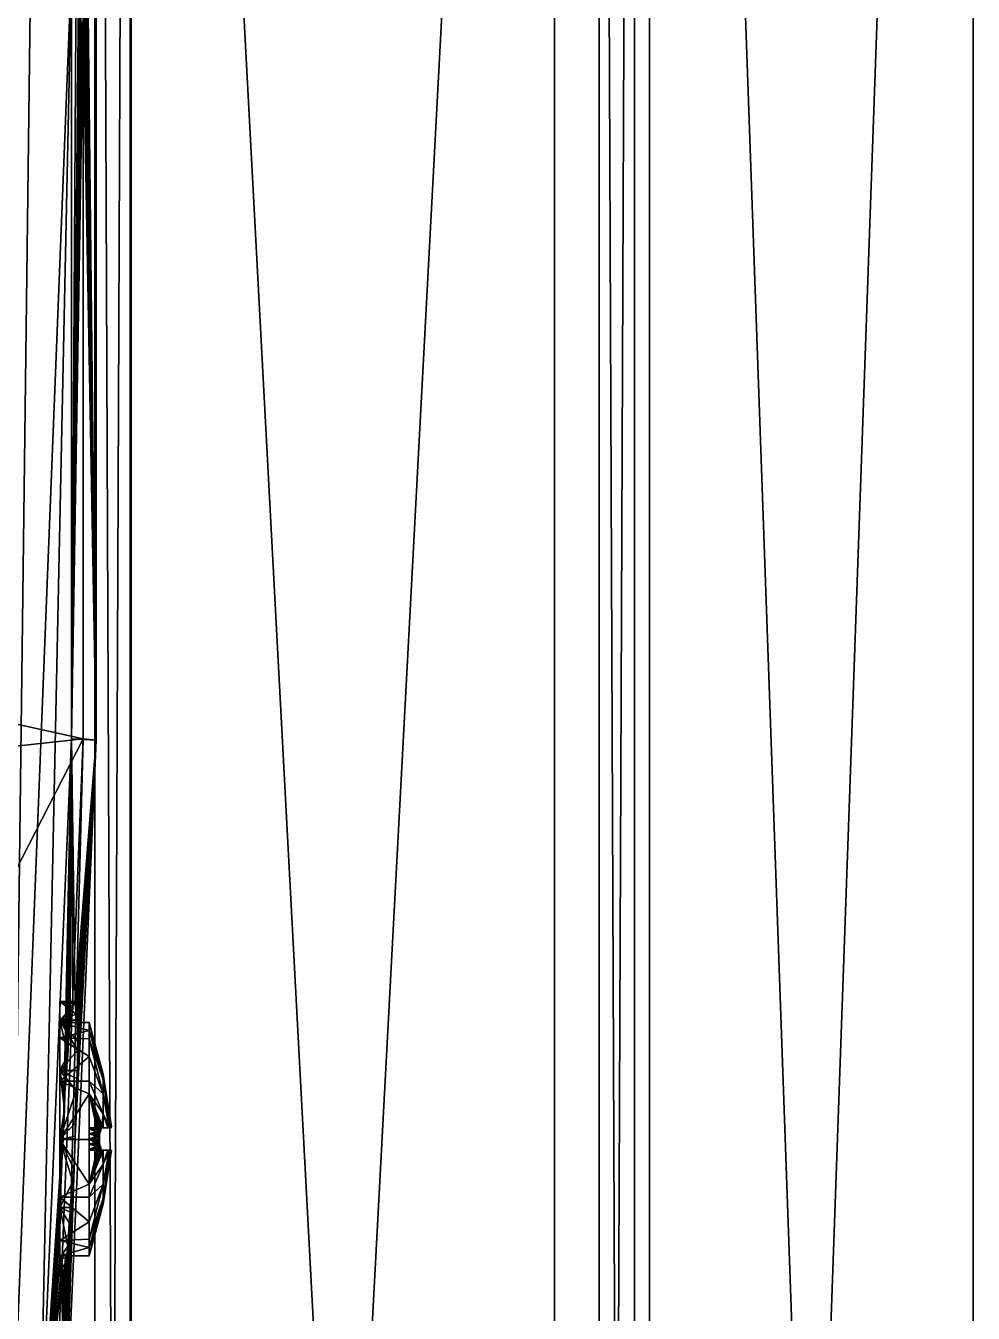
# Model space of a CAD drawing. Header units: metres. Extents: x -0.073 to 0.073, y -0.252 to 0.252.
# Drawn here: x 0.0222 to 0.0727, y 0.0239 to 0.0925 of the extents above; entities that cross this region are included whole.
import ezdxf

# ---------------------------------------------------------------- set-up
doc = ezdxf.new("R2010")
doc.units = ezdxf.units.M
for name, color, linetype in [('Object_0013', 9, 'CONTINUOUS'), ('Object_0014', 9, 'CONTINUOUS'), ('Object_0015', 9, 'CONTINUOUS'), ('Object_0017', 9, 'CONTINUOUS'), ('Object_0019', 9, 'CONTINUOUS'), ('Object_0020', 9, 'CONTINUOUS'), ('Object_0021', 9, 'CONTINUOUS'), ('Object_0023', 9, 'CONTINUOUS'), ('Object_0025', 9, 'CONTINUOUS'), ('Object_0026', 9, 'CONTINUOUS'), ('Object_0028', 9, 'CONTINUOUS'), ('Object_0030', 9, 'CONTINUOUS'), ('Object_0031', 27, 'CONTINUOUS'), ('Object_0032', 27, 'CONTINUOUS'), ('Object_0033', 27, 'CONTINUOUS'), ('Object_0034', 27, 'CONTINUOUS'), ('Object_0035', 133, 'CONTINUOUS'), ('Object_0037', 133, 'CONTINUOUS'), ('Object_0177', 9, 'CONTINUOUS'), ('Object_0187', 9, 'CONTINUOUS'), ('Object_0202', 9, 'CONTINUOUS'), ('Object_0522', 9, 'CONTINUOUS'), ('Object_0531', 9, 'CONTINUOUS'), ('Object_0685', 9, 'CONTINUOUS'), ('Object_0761', 9, 'CONTINUOUS'), ('Object_0850', 9, 'CONTINUOUS'), ('Object_0919', 9, 'CONTINUOUS'), ('Object_0920', 9, 'CONTINUOUS'), ('Object_0921', 9, 'CONTINUOUS'), ('Object_0999', 9, 'CONTINUOUS'), ('Object_1032', 9, 'CONTINUOUS')]:
    doc.layers.add(name, color=color, linetype=linetype)

msp = doc.modelspace()

# ---------------------------------------------------------------- linework, layer by layer
at = {"layer": 'Object_0013'}
for points in [[(0.07275, -0.25025, 0.08125), (0.0555, -0.25025, 0.08125), (0.07275, 0.237813, 0.08125)], [(0.0555, 0.237813, 0.08125), (0.07275, 0.237813, 0.08125), (0.0555, -0.25025, 0.08125)]]:
    msp.add_3dface(points, dxfattribs=at)
at = {"layer": 'Object_0014'}
for points in [[(0.0555, -0.25025, 0.0875), (0.07275, -0.25025, 0.0875), (0.0555, 0.237813, 0.0875)], [(0.07275, 0.237813, 0.0875), (0.0555, 0.237813, 0.0875), (0.07275, -0.25025, 0.0875)]]:
    msp.add_3dface(points, dxfattribs=at)
at = {"layer": 'Object_0015'}
for points in [[(0.0555, 0.237813, 0.08125), (0.0555, -0.25025, 0.08125), (0.0555, 0.237813, 0.0875)], [(0.0555, -0.25025, 0.0875), (0.0555, 0.237813, 0.0875), (0.0555, -0.25025, 0.08125)]]:
    msp.add_3dface(points, dxfattribs=at)
at = {"layer": 'Object_0017'}
for points in [[(0.07275, -0.25025, 0.08125), (0.07275, 0.237813, 0.08125), (0.07275, -0.25025, 0.0875)], [(0.07275, 0.237813, 0.0875), (0.07275, -0.25025, 0.0875), (0.07275, 0.237813, 0.08125)]]:
    msp.add_3dface(points, dxfattribs=at)
at = {"layer": 'Object_0019'}
for points in [[(0.07275, -0.25025, -0.0875), (0.0555, -0.25025, -0.0875), (0.07275, 0.237813, -0.0875)], [(0.0555, 0.237813, -0.0875), (0.07275, 0.237813, -0.0875), (0.0555, -0.25025, -0.0875)]]:
    msp.add_3dface(points, dxfattribs=at)
at = {"layer": 'Object_0020'}
for points in [[(0.0555, -0.25025, -0.08125), (0.07275, -0.25025, -0.08125), (0.0555, 0.237813, -0.08125)], [(0.07275, 0.237813, -0.08125), (0.0555, 0.237813, -0.08125), (0.07275, -0.25025, -0.08125)]]:
    msp.add_3dface(points, dxfattribs=at)
at = {"layer": 'Object_0021'}
for points in [[(0.0555, -0.25025, -0.08125), (0.0555, 0.237813, -0.08125), (0.0555, -0.25025, -0.0875)], [(0.0555, 0.237813, -0.0875), (0.0555, -0.25025, -0.0875), (0.0555, 0.237813, -0.08125)]]:
    msp.add_3dface(points, dxfattribs=at)
at = {"layer": 'Object_0023'}
for points in [[(0.07275, 0.237813, -0.08125), (0.07275, -0.25025, -0.08125), (0.07275, 0.237813, -0.0875)], [(0.07275, -0.25025, -0.0875), (0.07275, 0.237813, -0.0875), (0.07275, -0.25025, -0.08125)]]:
    msp.add_3dface(points, dxfattribs=at)
at = {"layer": 'Object_0025'}
for points in [[(0.050437, 0.20625, -0.087687), (0.050437, -0.218688, -0.087687), (0.027875, 0.20625, -0.087687)], [(0.027875, -0.218688, -0.087687), (0.027875, 0.20625, -0.087687), (0.050437, -0.218688, -0.087687)]]:
    msp.add_3dface(points, dxfattribs=at)
at = {"layer": 'Object_0026'}
for points in [[(0.050437, -0.218688, 0.0875), (0.050437, 0.20625, 0.0875), (0.027875, -0.218688, 0.0875)], [(0.027875, 0.20625, 0.0875), (0.027875, -0.218688, 0.0875), (0.050437, 0.20625, 0.0875)]]:
    msp.add_3dface(points, dxfattribs=at)
at = {"layer": 'Object_0028'}
for points in [[(0.050437, -0.218688, -0.087687), (0.050437, 0.20625, -0.087687), (0.050437, -0.218688, 0.0875)], [(0.050437, 0.20625, 0.0875), (0.050437, -0.218688, 0.0875), (0.050437, 0.20625, -0.087687)]]:
    msp.add_3dface(points, dxfattribs=at)
at = {"layer": 'Object_0030'}
for points in [[(0.027875, 0.20625, -0.087687), (0.027875, -0.218688, -0.087687), (0.027875, 0.20625, 0.0875)], [(0.027875, -0.218688, 0.0875), (0.027875, 0.20625, 0.0875), (0.027875, -0.218688, -0.087687)]]:
    msp.add_3dface(points, dxfattribs=at)
at = {"layer": 'Object_0031'}
for points in [[(0.027812, -0.230875, -0.078188), (0.025937, 0.231375, -0.078188), (0.027812, 0.224938, -0.078188)], [(0.025937, 0.231375, -0.078188), (0.027812, -0.230875, -0.078188), (0.025937, -0.237313, -0.078188)], [(0.054687, -0.237313, -0.078188), (0.052812, 0.224938, -0.078188), (0.054687, 0.231375, -0.078188)], [(0.052812, 0.224938, -0.078188), (0.054687, -0.237313, -0.078188), (0.052812, -0.230875, -0.078188)]]:
    msp.add_3dface(points, dxfattribs=at)
at = {"layer": 'Object_0032'}
for points in [[(0.025937, -0.237313, 0.07825), (0.027812, 0.224938, 0.07825), (0.025937, 0.231375, 0.07825)], [(0.052812, -0.230875, 0.07825), (0.054687, 0.231375, 0.07825), (0.052812, 0.224938, 0.07825)], [(0.054687, 0.231375, 0.07825), (0.052812, -0.230875, 0.07825), (0.054687, -0.237313, 0.07825)], [(0.027812, 0.224938, 0.07825), (0.025937, -0.237313, 0.07825), (0.027812, -0.230875, 0.07825)]]:
    msp.add_3dface(points, dxfattribs=at)
at = {"layer": 'Object_0033'}
for points in [[(0.052812, 0.224938, -0.078188), (0.052812, -0.230875, -0.078188), (0.052812, 0.224938, 0.07825)], [(0.052812, -0.230875, 0.07825), (0.052812, 0.224938, 0.07825), (0.052812, -0.230875, -0.078188)]]:
    msp.add_3dface(points, dxfattribs=at)
at = {"layer": 'Object_0034'}
for points in [[(0.027812, 0.224938, 0.07825), (0.027812, -0.230875, 0.07825), (0.027812, 0.224938, -0.078188)], [(0.027812, -0.230875, -0.078188), (0.027812, 0.224938, -0.078188), (0.027812, -0.230875, 0.07825)]]:
    msp.add_3dface(points, dxfattribs=at)
at = {"layer": 'Object_0035'}
for points in [[(0.025937, 0.231375, -0.078188), (0.025937, -0.237313, -0.078188), (0.025937, 0.231375, 0.07825)], [(0.025937, -0.237313, 0.07825), (0.025937, 0.231375, 0.07825), (0.025937, -0.237313, -0.078188)]]:
    msp.add_3dface(points, dxfattribs=at)
at = {"layer": 'Object_0037'}
for points in [[(0.054687, -0.237313, -0.078188), (0.054687, 0.231375, -0.078188), (0.054687, -0.237313, 0.07825)], [(0.054687, 0.231375, 0.07825), (0.054687, -0.237313, 0.07825), (0.054687, 0.231375, -0.078188)]]:
    msp.add_3dface(points, dxfattribs=at)
at = {"layer": 'Object_0177'}
for points in [[(-0.067563, 0.075063, 0.181312), (0.025312, 0.095563, 0.181312), (-0.067063, 0.105625, 0.181312)], [(0.025312, 0.095563, 0.181312), (-0.067563, 0.075063, 0.181312), (0.025312, 0.0545, 0.181312)], [(-0.067063, 0.044437, 0.181312), (0.025312, 0.0545, 0.181312), (-0.067563, 0.075063, 0.181312)], [(0.025312, 0.0545, 0.181312), (-0.067063, 0.044437, 0.181312), (0.005687, 0.01625, 0.181312)], [(0.005687, 0.01625, 0.181312), (0.023812, 0.017563, 0.181312), (0.025312, 0.0545, 0.181312)]]:
    msp.add_3dface(points, dxfattribs=at)
at = {"layer": 'Object_0187'}
for points in [[(0.026, 0.095625, 0.168125), (0.025312, 0.095563, 0.181312), (0.026, 0.054437, 0.168125)], [(0.025312, 0.0545, 0.181312), (0.026, 0.054437, 0.168125), (0.025312, 0.095563, 0.181312)], [(0.023812, 0.017563, 0.181312), (0.02425, 0.014125, 0.168125), (0.025312, 0.0545, 0.181312)], [(0.026, 0.054437, 0.168125), (0.025312, 0.0545, 0.181312), (0.02425, 0.014125, 0.168125)]]:
    msp.add_3dface(points, dxfattribs=at)
at = {"layer": 'Object_0202'}
for points in [[(0.024687, 0.095563, 0.138125), (0.024937, 0.095563, 0.143812), (0.024687, 0.0545, 0.138125)], [(0.025062, 0.09425, 0.145437), (0.024687, 0.0545, 0.138125), (0.024937, 0.095563, 0.143812)], [(0.026, 0.054437, 0.168125), (0.025562, 0.094875, 0.157875), (0.026, 0.095625, 0.168125)], [(0.025562, 0.094875, 0.157875), (0.026, 0.054437, 0.168125), (0.0255, 0.094062, 0.15675)], [(0.024687, 0.0545, 0.138125), (0.025062, 0.09425, 0.145437), (0.025125, 0.093563, 0.146625)], [(0.025125, 0.093563, 0.146625), (0.025125, 0.093563, 0.146688), (0.024687, 0.0545, 0.138125)], [(0.025187, 0.092813, 0.14875), (0.024687, 0.0545, 0.138125), (0.025125, 0.093563, 0.146688)], [(0.026, 0.054437, 0.168125), (0.025437, 0.093125, 0.15475), (0.0255, 0.093625, 0.155813)], [(0.0255, 0.093625, 0.155813), (0.0255, 0.094062, 0.15675), (0.026, 0.054437, 0.168125)], [(0.024687, 0.0545, 0.138125), (0.025187, 0.092813, 0.14875), (0.02525, 0.092563, 0.150125)], [(0.025312, 0.0925, 0.15125), (0.025437, 0.09275, 0.153375), (0.026, 0.054437, 0.168125)], [(0.025437, 0.093125, 0.15475), (0.026, 0.054437, 0.168125), (0.025437, 0.09275, 0.153375)], [(0.02525, 0.092563, 0.150125), (0.025312, 0.0925, 0.15125), (0.024687, 0.0545, 0.138125)], [(0.026, 0.054437, 0.168125), (0.024687, 0.0545, 0.138125), (0.025312, 0.0925, 0.15125)], [(0.024687, 0.0545, 0.138125), (0.02425, 0.033125, 0.143938), (0.023, 0.015313, 0.138125)], [(0.02425, 0.033125, 0.143938), (0.024687, 0.0545, 0.138125), (0.024312, 0.03475, 0.144062)], [(0.02425, 0.014125, 0.168125), (0.024875, 0.033312, 0.158563), (0.026, 0.054437, 0.168125)], [(0.024687, 0.0545, 0.138125), (0.024437, 0.036812, 0.144937), (0.024312, 0.035437, 0.14425)], [(0.024312, 0.035437, 0.14425), (0.024312, 0.03475, 0.144062), (0.024687, 0.0545, 0.138125)], [(0.0245, 0.037625, 0.145375), (0.024437, 0.037063, 0.145), (0.024687, 0.0545, 0.138125)], [(0.024437, 0.036812, 0.144937), (0.024687, 0.0545, 0.138125), (0.024437, 0.037063, 0.145)], [(0.024687, 0.0545, 0.138125), (0.024562, 0.038875, 0.146688), (0.0245, 0.037625, 0.145375)], [(0.024562, 0.038875, 0.146688), (0.024687, 0.0545, 0.138125), (0.024625, 0.039313, 0.147187)], [(0.024687, 0.0545, 0.138125), (0.02475, 0.040062, 0.148812), (0.024625, 0.0395, 0.147625)], [(0.024625, 0.0395, 0.147625), (0.024625, 0.039313, 0.147187), (0.024687, 0.0545, 0.138125)], [(0.024875, 0.040438, 0.152), (0.024875, 0.0405, 0.15125), (0.024687, 0.0545, 0.138125)], [(0.024875, 0.0405, 0.15125), (0.02475, 0.04025, 0.1495), (0.024687, 0.0545, 0.138125)], [(0.02475, 0.040062, 0.148812), (0.024687, 0.0545, 0.138125), (0.02475, 0.04025, 0.1495)], [(0.024687, 0.0545, 0.138125), (0.026, 0.054437, 0.168125), (0.024875, 0.040438, 0.152)], [(0.024875, 0.034, 0.158563), (0.026, 0.054437, 0.168125), (0.024875, 0.033312, 0.158563)], [(0.024875, 0.034, 0.158563), (0.024937, 0.03575, 0.158125), (0.026, 0.054437, 0.168125)], [(0.026, 0.054437, 0.168125), (0.024937, 0.039812, 0.154375), (0.024875, 0.040375, 0.152687)], [(0.024875, 0.040375, 0.152687), (0.024875, 0.040438, 0.152), (0.026, 0.054437, 0.168125)], [(0.025, 0.036375, 0.157812), (0.026, 0.054437, 0.168125), (0.024937, 0.03575, 0.158125)], [(0.025, 0.0395, 0.155), (0.024937, 0.0395, 0.154938), (0.026, 0.054437, 0.168125)], [(0.024937, 0.039812, 0.154375), (0.026, 0.054437, 0.168125), (0.024937, 0.0395, 0.154938)], [(0.026, 0.054437, 0.168125), (0.025, 0.036375, 0.157812), (0.025, 0.036812, 0.157562)], [(0.025, 0.036812, 0.157562), (0.025, 0.037875, 0.156875), (0.026, 0.054437, 0.168125)], [(0.025, 0.038375, 0.156375), (0.026, 0.054437, 0.168125), (0.025, 0.037875, 0.156875)], [(0.026, 0.054437, 0.168125), (0.025, 0.038375, 0.156375), (0.025, 0.0395, 0.155)], [(0.024187, 0.033, 0.143938), (0.023, 0.015313, 0.138125), (0.02425, 0.033125, 0.143938)], [(0.023, 0.015313, 0.138125), (0.024187, 0.033, 0.143938), (0.024187, 0.032312, 0.143938)], [(0.024875, 0.033312, 0.158563), (0.02425, 0.014125, 0.168125), (0.024875, 0.033187, 0.158563)], [(0.024812, 0.031563, 0.158437), (0.024875, 0.033187, 0.158563), (0.02425, 0.014125, 0.168125)], [(0.024125, 0.030563, 0.144375), (0.023, 0.015313, 0.138125), (0.024187, 0.032312, 0.143938)], [(0.02425, 0.014125, 0.168125), (0.02475, 0.030875, 0.15825), (0.024812, 0.031563, 0.158437)], [(0.024125, 0.030563, 0.144375), (0.024125, 0.029937, 0.144687), (0.023, 0.015313, 0.138125)], [(0.02475, 0.030875, 0.15825), (0.02425, 0.014125, 0.168125), (0.024625, 0.0295, 0.157562)], [(0.024125, 0.029937, 0.144687), (0.024125, 0.0295, 0.144937), (0.023, 0.015313, 0.138125)], [(0.024062, 0.028438, 0.145625), (0.023, 0.015313, 0.138125), (0.024125, 0.0295, 0.144937)], [(0.024625, 0.02925, 0.1575), (0.024625, 0.0295, 0.157562), (0.02425, 0.014125, 0.168125)], [(0.02425, 0.014125, 0.168125), (0.024562, 0.028688, 0.157062), (0.024625, 0.02925, 0.1575)], [(0.023, 0.015313, 0.138125), (0.024062, 0.028438, 0.145625), (0.024062, 0.027937, 0.146125)], [(0.024562, 0.028688, 0.157062), (0.02425, 0.014125, 0.168125), (0.0245, 0.027438, 0.155813)], [(0.024062, 0.027937, 0.146125), (0.024062, 0.026812, 0.1475), (0.023, 0.015313, 0.138125)], [(0.024062, 0.026812, 0.147563), (0.023, 0.015313, 0.138125), (0.024062, 0.026812, 0.1475)], [(0.023, 0.015313, 0.138125), (0.024062, 0.026812, 0.147563), (0.024062, 0.0265, 0.148125)], [(0.024437, 0.027, 0.155312), (0.0245, 0.027438, 0.155813), (0.02425, 0.014125, 0.168125)], [(0.02425, 0.014125, 0.168125), (0.024375, 0.026812, 0.154875), (0.024437, 0.027, 0.155312)], [(0.024375, 0.026812, 0.154875), (0.02425, 0.014125, 0.168125), (0.024312, 0.02625, 0.153687)], [(0.024062, 0.0265, 0.148125), (0.024125, 0.025938, 0.149812), (0.023, 0.015313, 0.138125)], [(0.02425, 0.026063, 0.153), (0.024312, 0.02625, 0.153687), (0.02425, 0.014125, 0.168125)], [(0.024187, 0.025875, 0.1505), (0.023, 0.015313, 0.138125), (0.024125, 0.025938, 0.149812)], [(0.023, 0.015313, 0.138125), (0.024187, 0.025875, 0.1505), (0.02425, 0.014125, 0.168125)], [(0.02425, 0.014125, 0.168125), (0.024187, 0.025812, 0.15125), (0.02425, 0.026063, 0.153)], [(0.024187, 0.025812, 0.15125), (0.02425, 0.014125, 0.168125), (0.024187, 0.025875, 0.1505)]]:
    msp.add_3dface(points, dxfattribs=at)
at = {"layer": 'Object_0522'}
for points in [[(0.024062, 0.039375, 0.15125), (0.024062, 0.0405, 0.15125), (0.024062, 0.0395, 0.154938)], [(0.024062, 0.0405, 0.15125), (0.024062, 0.039375, 0.15125), (0.024062, 0.0395, 0.147563)], [(0.024062, 0.038563, 0.148125), (0.024062, 0.0395, 0.147563), (0.024062, 0.039375, 0.15125)], [(0.024062, 0.0395, 0.147563), (0.024062, 0.038563, 0.148125), (0.024062, 0.036812, 0.144875)], [(0.024062, 0.036812, 0.157625), (0.024062, 0.03625, 0.156687), (0.024062, 0.0395, 0.154938)], [(0.024062, 0.038563, 0.154375), (0.024062, 0.0395, 0.154938), (0.024062, 0.03625, 0.156687)], [(0.024062, 0.0395, 0.154938), (0.024062, 0.038563, 0.154375), (0.024062, 0.039375, 0.15125)], [(0.024062, 0.03625, 0.145812), (0.024062, 0.036812, 0.144875), (0.024062, 0.038563, 0.148125)], [(0.024062, 0.036812, 0.144875), (0.024062, 0.03625, 0.145812), (0.024062, 0.033125, 0.143938)], [(0.024062, 0.033125, 0.158625), (0.024062, 0.033125, 0.1575), (0.024062, 0.036812, 0.157625)], [(0.024062, 0.03625, 0.156687), (0.024062, 0.036812, 0.157625), (0.024062, 0.033125, 0.1575)], [(0.024062, 0.033125, 0.145), (0.024062, 0.033125, 0.143938), (0.024062, 0.03625, 0.145812)], [(0.024062, 0.033125, 0.143938), (0.024062, 0.033125, 0.145), (0.024062, 0.0295, 0.144875)], [(0.024062, 0.030062, 0.145812), (0.024062, 0.0295, 0.144875), (0.024062, 0.033125, 0.145)], [(0.024062, 0.0295, 0.157625), (0.024062, 0.030062, 0.156687), (0.024062, 0.033125, 0.158625)], [(0.024062, 0.033125, 0.1575), (0.024062, 0.033125, 0.158625), (0.024062, 0.030062, 0.156687)], [(0.024062, 0.0295, 0.144875), (0.024062, 0.030062, 0.145812), (0.024062, 0.026812, 0.147563)], [(0.024062, 0.02775, 0.148125), (0.024062, 0.026812, 0.147563), (0.024062, 0.030062, 0.145812)], [(0.024062, 0.030062, 0.156687), (0.024062, 0.0295, 0.157625), (0.024062, 0.02775, 0.154375)], [(0.024062, 0.026812, 0.154938), (0.024062, 0.02775, 0.154375), (0.024062, 0.0295, 0.157625)], [(0.024062, 0.026812, 0.147563), (0.024062, 0.02775, 0.148125), (0.024062, 0.025812, 0.15125)], [(0.024062, 0.026937, 0.15125), (0.024062, 0.025812, 0.15125), (0.024062, 0.02775, 0.148125)], [(0.024062, 0.02775, 0.154375), (0.024062, 0.026812, 0.154938), (0.024062, 0.026937, 0.15125)], [(0.024062, 0.025812, 0.15125), (0.024062, 0.026937, 0.15125), (0.024062, 0.026812, 0.154938)]]:
    msp.add_3dface(points, dxfattribs=at)
at = {"layer": 'Object_0531'}
for points in [[(0.024062, 0.039375, 0.15125), (0.025625, 0.038937, 0.148875), (0.024062, 0.038563, 0.148125)], [(0.024062, 0.038563, 0.154375), (0.025625, 0.038937, 0.153625), (0.024062, 0.039375, 0.15125)], [(0.025625, 0.039375, 0.15125), (0.024062, 0.039375, 0.15125), (0.025625, 0.038937, 0.153625)], [(0.024062, 0.039375, 0.15125), (0.025625, 0.039375, 0.15125), (0.025625, 0.038937, 0.148875)], [(0.025625, 0.0385, 0.148187), (0.024062, 0.038563, 0.148125), (0.025625, 0.038937, 0.148875)], [(0.024062, 0.038563, 0.154375), (0.025625, 0.0385, 0.154312), (0.025625, 0.038937, 0.153625)], [(0.024062, 0.038563, 0.148125), (0.025625, 0.037562, 0.146812), (0.024062, 0.03625, 0.145812)], [(0.024062, 0.038563, 0.148125), (0.025625, 0.0385, 0.148187), (0.025625, 0.037562, 0.146812)], [(0.024062, 0.03625, 0.156687), (0.025625, 0.037562, 0.155687), (0.024062, 0.038563, 0.154375)], [(0.025625, 0.0385, 0.154312), (0.024062, 0.038563, 0.154375), (0.025625, 0.037562, 0.155687)], [(0.025625, 0.03625, 0.145938), (0.024062, 0.03625, 0.145812), (0.025625, 0.037562, 0.146812)], [(0.024062, 0.03625, 0.156687), (0.025625, 0.03625, 0.156563), (0.025625, 0.037562, 0.155687)], [(0.024062, 0.03625, 0.145812), (0.025625, 0.035562, 0.1455), (0.024062, 0.033125, 0.145)], [(0.024062, 0.03625, 0.145812), (0.025625, 0.03625, 0.145938), (0.025625, 0.035562, 0.1455)], [(0.024062, 0.033125, 0.1575), (0.025625, 0.035562, 0.157), (0.024062, 0.03625, 0.156687)], [(0.025625, 0.03625, 0.156563), (0.024062, 0.03625, 0.156687), (0.025625, 0.035562, 0.157)], [(0.025625, 0.033125, 0.145), (0.024062, 0.033125, 0.145), (0.025625, 0.035562, 0.1455)], [(0.025625, 0.035562, 0.157), (0.024062, 0.033125, 0.1575), (0.025625, 0.033125, 0.1575)], [(0.024062, 0.033125, 0.1575), (0.024062, 0.030062, 0.156687), (0.025625, 0.03075, 0.157)], [(0.024062, 0.033125, 0.145), (0.025625, 0.03075, 0.1455), (0.024062, 0.030062, 0.145812)], [(0.024062, 0.033125, 0.145), (0.025625, 0.033125, 0.145), (0.025625, 0.03075, 0.1455)], [(0.025625, 0.03075, 0.157), (0.025625, 0.033125, 0.1575), (0.024062, 0.033125, 0.1575)], [(0.024062, 0.030062, 0.156687), (0.025625, 0.030062, 0.156563), (0.025625, 0.03075, 0.157)], [(0.025625, 0.030062, 0.145938), (0.024062, 0.030062, 0.145812), (0.025625, 0.03075, 0.1455)], [(0.024062, 0.02775, 0.154375), (0.025625, 0.02875, 0.155687), (0.024062, 0.030062, 0.156687)], [(0.025625, 0.030062, 0.156563), (0.024062, 0.030062, 0.156687), (0.025625, 0.02875, 0.155687)], [(0.024062, 0.030062, 0.145812), (0.025625, 0.02875, 0.146812), (0.024062, 0.02775, 0.148125)], [(0.024062, 0.030062, 0.145812), (0.025625, 0.030062, 0.145938), (0.025625, 0.02875, 0.146812)], [(0.024062, 0.02775, 0.154375), (0.025625, 0.027812, 0.154312), (0.025625, 0.02875, 0.155687)], [(0.025625, 0.027812, 0.148187), (0.024062, 0.02775, 0.148125), (0.025625, 0.02875, 0.146812)], [(0.025625, 0.027812, 0.154312), (0.024062, 0.02775, 0.154375), (0.025625, 0.027375, 0.153625)], [(0.024062, 0.02775, 0.148125), (0.025625, 0.027812, 0.148187), (0.025625, 0.027375, 0.148875)], [(0.024062, 0.026937, 0.15125), (0.025625, 0.027375, 0.153625), (0.024062, 0.02775, 0.154375)], [(0.024062, 0.02775, 0.148125), (0.025625, 0.027375, 0.148875), (0.024062, 0.026937, 0.15125)], [(0.025625, 0.026937, 0.15125), (0.024062, 0.026937, 0.15125), (0.025625, 0.027375, 0.148875)], [(0.024062, 0.026937, 0.15125), (0.025625, 0.026937, 0.15125), (0.025625, 0.027375, 0.153625)]]:
    msp.add_3dface(points, dxfattribs=at)
at = {"layer": 'Object_0685'}
for points in [[(0.0215, 0.134875, 0.138125), (0.023, 0.13475, 0.138125), (0.0215, 0.015188, 0.138125)], [(0.024687, 0.095563, 0.138125), (0.0215, 0.015188, 0.138125), (0.023, 0.13475, 0.138125)], [(0.0215, 0.015188, 0.138125), (0.024687, 0.095563, 0.138125), (0.023, 0.015313, 0.138125)], [(0.024687, 0.0545, 0.138125), (0.023, 0.015313, 0.138125), (0.024687, 0.095563, 0.138125)]]:
    msp.add_3dface(points, dxfattribs=at)
at = {"layer": 'Object_0761'}
for points in [[(0.024875, 0.040438, 0.152), (0.024062, 0.0405, 0.15125), (0.024875, 0.0405, 0.15125)], [(0.024062, 0.0395, 0.147563), (0.02475, 0.04025, 0.1495), (0.024062, 0.0405, 0.15125)], [(0.024875, 0.0405, 0.15125), (0.024062, 0.0405, 0.15125), (0.02475, 0.04025, 0.1495)], [(0.024875, 0.040438, 0.152), (0.024875, 0.040375, 0.152687), (0.024062, 0.0405, 0.15125)], [(0.024937, 0.039812, 0.154375), (0.024062, 0.0405, 0.15125), (0.024875, 0.040375, 0.152687)], [(0.024062, 0.0405, 0.15125), (0.024937, 0.039812, 0.154375), (0.024062, 0.0395, 0.154938)], [(0.02475, 0.04025, 0.1495), (0.024062, 0.0395, 0.147563), (0.02475, 0.040062, 0.148812)], [(0.024625, 0.0395, 0.147625), (0.02475, 0.040062, 0.148812), (0.024062, 0.0395, 0.147563)], [(0.024937, 0.0395, 0.154938), (0.024062, 0.0395, 0.154938), (0.024937, 0.039812, 0.154375)], [(0.024625, 0.039313, 0.147187), (0.024625, 0.0395, 0.147625), (0.024062, 0.0395, 0.147563)], [(0.024062, 0.036812, 0.144875), (0.0245, 0.037625, 0.145375), (0.024062, 0.0395, 0.147563)], [(0.024562, 0.038875, 0.146688), (0.024062, 0.0395, 0.147563), (0.0245, 0.037625, 0.145375)], [(0.024062, 0.0395, 0.147563), (0.024562, 0.038875, 0.146688), (0.024625, 0.039313, 0.147187)], [(0.024062, 0.0395, 0.154938), (0.024937, 0.0395, 0.154938), (0.025, 0.0395, 0.155)], [(0.025, 0.0395, 0.155), (0.025, 0.038375, 0.156375), (0.024062, 0.0395, 0.154938)], [(0.025, 0.037875, 0.156875), (0.024062, 0.0395, 0.154938), (0.025, 0.038375, 0.156375)], [(0.024062, 0.0395, 0.154938), (0.025, 0.037875, 0.156875), (0.024062, 0.036812, 0.157625)], [(0.025, 0.036812, 0.157562), (0.024062, 0.036812, 0.157625), (0.025, 0.037875, 0.156875)], [(0.0245, 0.037625, 0.145375), (0.024062, 0.036812, 0.144875), (0.024437, 0.037063, 0.145)], [(0.024437, 0.036812, 0.144937), (0.024437, 0.037063, 0.145), (0.024062, 0.036812, 0.144875)], [(0.024312, 0.035437, 0.14425), (0.024437, 0.036812, 0.144937), (0.024062, 0.036812, 0.144875)], [(0.024312, 0.035437, 0.14425), (0.024062, 0.036812, 0.144875), (0.024312, 0.03475, 0.144062)], [(0.024062, 0.033125, 0.143938), (0.024312, 0.03475, 0.144062), (0.024062, 0.036812, 0.144875)], [(0.025, 0.036375, 0.157812), (0.024937, 0.03575, 0.158125), (0.024062, 0.036812, 0.157625)], [(0.024062, 0.036812, 0.157625), (0.024937, 0.03575, 0.158125), (0.024062, 0.033125, 0.158625)], [(0.024062, 0.036812, 0.157625), (0.025, 0.036812, 0.157562), (0.025, 0.036375, 0.157812)], [(0.024875, 0.034, 0.158563), (0.024062, 0.033125, 0.158625), (0.024937, 0.03575, 0.158125)], [(0.024312, 0.03475, 0.144062), (0.024062, 0.033125, 0.143938), (0.02425, 0.033125, 0.143938)], [(0.024062, 0.033125, 0.158625), (0.024875, 0.034, 0.158563), (0.024875, 0.033312, 0.158563)], [(0.024875, 0.033312, 0.158563), (0.024875, 0.033187, 0.158563), (0.024062, 0.033125, 0.158625)], [(0.024812, 0.031563, 0.158437), (0.024062, 0.033125, 0.158625), (0.024875, 0.033187, 0.158563)], [(0.024062, 0.0295, 0.144875), (0.024125, 0.029937, 0.144687), (0.024062, 0.033125, 0.143938)], [(0.024125, 0.030563, 0.144375), (0.024062, 0.033125, 0.143938), (0.024125, 0.029937, 0.144687)], [(0.024125, 0.030563, 0.144375), (0.024187, 0.032312, 0.143938), (0.024062, 0.033125, 0.143938)], [(0.024187, 0.033, 0.143938), (0.024062, 0.033125, 0.143938), (0.024187, 0.032312, 0.143938)], [(0.024062, 0.033125, 0.143938), (0.024187, 0.033, 0.143938), (0.02425, 0.033125, 0.143938)], [(0.024062, 0.033125, 0.158625), (0.02475, 0.030875, 0.15825), (0.024062, 0.0295, 0.157625)], [(0.024062, 0.033125, 0.158625), (0.024812, 0.031563, 0.158437), (0.02475, 0.030875, 0.15825)], [(0.024625, 0.0295, 0.157562), (0.024062, 0.0295, 0.157625), (0.02475, 0.030875, 0.15825)], [(0.024062, 0.0295, 0.144875), (0.024125, 0.0295, 0.144937), (0.024125, 0.029937, 0.144687)], [(0.024062, 0.026812, 0.147563), (0.024062, 0.026812, 0.1475), (0.024062, 0.0295, 0.144875)], [(0.024062, 0.027937, 0.146125), (0.024062, 0.0295, 0.144875), (0.024062, 0.026812, 0.1475)], [(0.024062, 0.027937, 0.146125), (0.024062, 0.028438, 0.145625), (0.024062, 0.0295, 0.144875)], [(0.024125, 0.0295, 0.144937), (0.024062, 0.0295, 0.144875), (0.024062, 0.028438, 0.145625)], [(0.024625, 0.02925, 0.1575), (0.024562, 0.028688, 0.157062), (0.024062, 0.0295, 0.157625)], [(0.0245, 0.027438, 0.155813), (0.024062, 0.0295, 0.157625), (0.024562, 0.028688, 0.157062)], [(0.024062, 0.0295, 0.157625), (0.0245, 0.027438, 0.155813), (0.024062, 0.026812, 0.154938)], [(0.024062, 0.0295, 0.157625), (0.024625, 0.0295, 0.157562), (0.024625, 0.02925, 0.1575)], [(0.024437, 0.027, 0.155312), (0.024062, 0.026812, 0.154938), (0.0245, 0.027438, 0.155813)], [(0.024062, 0.026812, 0.154938), (0.024437, 0.027, 0.155312), (0.024375, 0.026812, 0.154875)], [(0.024062, 0.025812, 0.15125), (0.024062, 0.0265, 0.148125), (0.024062, 0.026812, 0.147563)], [(0.024375, 0.026812, 0.154875), (0.024312, 0.02625, 0.153687), (0.024062, 0.026812, 0.154938)], [(0.02425, 0.026063, 0.153), (0.024062, 0.026812, 0.154938), (0.024312, 0.02625, 0.153687)], [(0.024062, 0.026812, 0.154938), (0.02425, 0.026063, 0.153), (0.024062, 0.025812, 0.15125)], [(0.024062, 0.0265, 0.148125), (0.024062, 0.025812, 0.15125), (0.024125, 0.025938, 0.149812)], [(0.024187, 0.025812, 0.15125), (0.024062, 0.025812, 0.15125), (0.02425, 0.026063, 0.153)], [(0.024187, 0.025875, 0.1505), (0.024125, 0.025938, 0.149812), (0.024062, 0.025812, 0.15125)], [(0.024062, 0.025812, 0.15125), (0.024187, 0.025812, 0.15125), (0.024187, 0.025875, 0.1505)]]:
    msp.add_3dface(points, dxfattribs=at)
at = {"layer": 'Object_0850'}
for points in [[(0.025625, 0.038937, 0.153625), (0.026375, 0.036313, 0.152562), (0.025625, 0.039375, 0.15125)], [(0.026375, 0.036625, 0.15125), (0.025625, 0.039375, 0.15125), (0.026375, 0.036313, 0.152562)], [(0.025625, 0.039375, 0.15125), (0.026375, 0.036625, 0.15125), (0.025625, 0.038937, 0.148875)], [(0.026375, 0.036313, 0.149937), (0.025625, 0.038937, 0.148875), (0.026375, 0.036625, 0.15125)], [(0.025625, 0.038937, 0.148875), (0.026375, 0.036313, 0.149937), (0.025625, 0.0385, 0.148187)], [(0.025625, 0.038937, 0.153625), (0.025625, 0.0385, 0.154312), (0.026375, 0.036313, 0.152562)], [(0.026375, 0.035562, 0.148812), (0.025625, 0.0385, 0.148187), (0.026375, 0.036313, 0.149937)], [(0.025625, 0.0385, 0.148187), (0.026375, 0.035562, 0.148812), (0.025625, 0.037562, 0.146812)], [(0.026375, 0.035562, 0.153687), (0.026375, 0.036313, 0.152562), (0.025625, 0.0385, 0.154312)], [(0.025625, 0.0385, 0.154312), (0.025625, 0.037562, 0.155687), (0.026375, 0.035562, 0.153687)], [(0.025625, 0.03625, 0.145938), (0.025625, 0.037562, 0.146812), (0.026375, 0.035562, 0.148812)], [(0.025625, 0.03625, 0.156563), (0.026375, 0.035562, 0.153687), (0.025625, 0.037562, 0.155687)], [(0.026375, 0.036625, 0.15125), (0.02675, 0.033813, 0.150875), (0.026375, 0.036313, 0.149937)], [(0.02675, 0.033813, 0.150875), (0.026375, 0.036625, 0.15125), (0.026812, 0.033813, 0.15125)], [(0.026375, 0.036313, 0.152562), (0.026812, 0.033813, 0.15125), (0.026375, 0.036625, 0.15125)], [(0.025625, 0.03625, 0.145938), (0.026375, 0.0345, 0.148063), (0.025625, 0.035562, 0.1455)], [(0.026375, 0.0345, 0.148063), (0.025625, 0.03625, 0.145938), (0.026375, 0.035562, 0.148812)], [(0.025625, 0.035562, 0.157), (0.026375, 0.0345, 0.154438), (0.025625, 0.03625, 0.156563)], [(0.026375, 0.035562, 0.153687), (0.025625, 0.03625, 0.156563), (0.026375, 0.0345, 0.154438)], [(0.026375, 0.036313, 0.149937), (0.02675, 0.03375, 0.150437), (0.026375, 0.035562, 0.148812)], [(0.02675, 0.03375, 0.150437), (0.026375, 0.036313, 0.149937), (0.02675, 0.033813, 0.150875)], [(0.026812, 0.033813, 0.15125), (0.026375, 0.036313, 0.152562), (0.02675, 0.033813, 0.151625)], [(0.026375, 0.036313, 0.152562), (0.026375, 0.035562, 0.153687), (0.02675, 0.033813, 0.151625)], [(0.026375, 0.03375, 0.147875), (0.026312, 0.03375, 0.1475), (0.025625, 0.035562, 0.1455)], [(0.02625, 0.033688, 0.147187), (0.025625, 0.035562, 0.1455), (0.026312, 0.03375, 0.1475)], [(0.02625, 0.033688, 0.147187), (0.026187, 0.0335, 0.147), (0.025625, 0.035562, 0.1455)], [(0.026187, 0.033437, 0.146938), (0.025625, 0.035562, 0.1455), (0.026187, 0.0335, 0.147)], [(0.025625, 0.035562, 0.1455), (0.026187, 0.033437, 0.146938), (0.025625, 0.033125, 0.145)], [(0.025625, 0.033125, 0.1575), (0.026187, 0.033125, 0.155625), (0.025625, 0.035562, 0.157)], [(0.026187, 0.033375, 0.155563), (0.025625, 0.035562, 0.157), (0.026187, 0.033125, 0.155625)], [(0.026187, 0.033375, 0.155563), (0.026187, 0.033437, 0.1555), (0.025625, 0.035562, 0.157)], [(0.02625, 0.033625, 0.155375), (0.025625, 0.035562, 0.157), (0.026187, 0.033437, 0.1555)], [(0.025625, 0.035562, 0.157), (0.02625, 0.033625, 0.155375), (0.02625, 0.033688, 0.155312)], [(0.026375, 0.03375, 0.147875), (0.025625, 0.035562, 0.1455), (0.026375, 0.0345, 0.148063)], [(0.02625, 0.033688, 0.155312), (0.026312, 0.03375, 0.155125), (0.025625, 0.035562, 0.157)], [(0.026375, 0.0345, 0.154438), (0.025625, 0.035562, 0.157), (0.026312, 0.03375, 0.155125)], [(0.026375, 0.035562, 0.148812), (0.026687, 0.03375, 0.149937), (0.026375, 0.0345, 0.148063)], [(0.026687, 0.03375, 0.149937), (0.026375, 0.035562, 0.148812), (0.02675, 0.03375, 0.150437)], [(0.02675, 0.03375, 0.152062), (0.026375, 0.035562, 0.153687), (0.02675, 0.03375, 0.1525)], [(0.026375, 0.0345, 0.154438), (0.02675, 0.03375, 0.1525), (0.026375, 0.035562, 0.153687)], [(0.02675, 0.03375, 0.152062), (0.02675, 0.033813, 0.151625), (0.026375, 0.035562, 0.153687)], [(0.026312, 0.03375, 0.155125), (0.026312, 0.03375, 0.155), (0.026375, 0.0345, 0.154438)], [(0.026375, 0.03375, 0.154625), (0.026375, 0.0345, 0.154438), (0.026312, 0.03375, 0.155)], [(0.026375, 0.03375, 0.147875), (0.026375, 0.0345, 0.148063), (0.026625, 0.03375, 0.1495)], [(0.026625, 0.03375, 0.1495), (0.026375, 0.0345, 0.148063), (0.026687, 0.03375, 0.149937)], [(0.02675, 0.03375, 0.1525), (0.026375, 0.0345, 0.154438), (0.026625, 0.03375, 0.153063)], [(0.026375, 0.0345, 0.154438), (0.026375, 0.03375, 0.154625), (0.026625, 0.03375, 0.153063)], [(0.026187, 0.033437, 0.146938), (0.026187, 0.03325, 0.146875), (0.025625, 0.033125, 0.145)], [(0.026187, 0.033125, 0.146875), (0.025625, 0.033125, 0.145), (0.026187, 0.03325, 0.146875)], [(0.025625, 0.03075, 0.157), (0.026187, 0.032875, 0.155563), (0.025625, 0.033125, 0.1575)], [(0.026187, 0.033063, 0.155625), (0.025625, 0.033125, 0.1575), (0.026187, 0.032875, 0.155563)], [(0.025625, 0.033125, 0.1575), (0.026187, 0.033063, 0.155625), (0.026187, 0.033125, 0.155625)], [(0.025625, 0.033125, 0.145), (0.026187, 0.033125, 0.146875), (0.025625, 0.03075, 0.1455)], [(0.026187, 0.032938, 0.146938), (0.025625, 0.03075, 0.1455), (0.026187, 0.033125, 0.146875)], [(0.026187, 0.032938, 0.146938), (0.026187, 0.032875, 0.147), (0.025625, 0.03075, 0.1455)], [(0.026187, 0.032875, 0.155563), (0.025625, 0.03075, 0.157), (0.026187, 0.032813, 0.1555)], [(0.02625, 0.032688, 0.147125), (0.025625, 0.03075, 0.1455), (0.026187, 0.032875, 0.147)], [(0.02625, 0.032625, 0.155312), (0.026187, 0.032813, 0.1555), (0.025625, 0.03075, 0.157)], [(0.025625, 0.03075, 0.1455), (0.02625, 0.032688, 0.147125), (0.02625, 0.032625, 0.147187)], [(0.02625, 0.032625, 0.155312), (0.025625, 0.03075, 0.157), (0.026312, 0.032563, 0.155)], [(0.02625, 0.032625, 0.147187), (0.026312, 0.032563, 0.147375), (0.025625, 0.03075, 0.1455)], [(0.026375, 0.032563, 0.154625), (0.026312, 0.032563, 0.155), (0.025625, 0.03075, 0.157)], [(0.026375, 0.032563, 0.154625), (0.025625, 0.03075, 0.157), (0.026375, 0.031813, 0.154438)], [(0.026375, 0.031813, 0.148063), (0.025625, 0.03075, 0.1455), (0.026312, 0.032563, 0.147375)], [(0.026312, 0.032563, 0.147375), (0.026312, 0.032563, 0.1475), (0.026375, 0.031813, 0.148063)], [(0.026375, 0.032563, 0.147875), (0.026375, 0.031813, 0.148063), (0.026312, 0.032563, 0.1475)], [(0.026375, 0.032563, 0.154625), (0.026375, 0.031813, 0.154438), (0.026625, 0.032563, 0.153)], [(0.026625, 0.032563, 0.153), (0.026375, 0.031813, 0.154438), (0.026687, 0.032563, 0.152562)], [(0.026375, 0.03075, 0.153687), (0.026687, 0.032563, 0.152562), (0.026375, 0.031813, 0.154438)], [(0.026687, 0.032563, 0.152562), (0.026375, 0.03075, 0.153687), (0.02675, 0.032563, 0.152062)], [(0.026375, 0.03, 0.152562), (0.02675, 0.032563, 0.152062), (0.026375, 0.03075, 0.153687)], [(0.02675, 0.032563, 0.152062), (0.026375, 0.03, 0.152562), (0.02675, 0.032563, 0.151625)], [(0.026375, 0.029688, 0.15125), (0.02675, 0.032563, 0.151625), (0.026375, 0.03, 0.152562)], [(0.02675, 0.032563, 0.151625), (0.026375, 0.029688, 0.15125), (0.026812, 0.032563, 0.15125)], [(0.026375, 0.03, 0.149937), (0.026812, 0.032563, 0.15125), (0.026375, 0.029688, 0.15125)], [(0.026812, 0.032563, 0.15125), (0.026375, 0.03, 0.149937), (0.02675, 0.032563, 0.150875)], [(0.02675, 0.032563, 0.150437), (0.026375, 0.03075, 0.148812), (0.02675, 0.032563, 0.15)], [(0.026375, 0.031813, 0.148063), (0.02675, 0.032563, 0.15), (0.026375, 0.03075, 0.148812)], [(0.02675, 0.032563, 0.15), (0.026375, 0.031813, 0.148063), (0.026625, 0.032563, 0.149438)], [(0.026375, 0.031813, 0.148063), (0.026375, 0.032563, 0.147875), (0.026625, 0.032563, 0.149438)], [(0.026375, 0.03, 0.149937), (0.026375, 0.03075, 0.148812), (0.02675, 0.032563, 0.150875)], [(0.02675, 0.032563, 0.150437), (0.02675, 0.032563, 0.150875), (0.026375, 0.03075, 0.148812)], [(0.025625, 0.030062, 0.156563), (0.026375, 0.031813, 0.154438), (0.025625, 0.03075, 0.157)], [(0.026375, 0.031813, 0.154438), (0.025625, 0.030062, 0.156563), (0.026375, 0.03075, 0.153687)], [(0.025625, 0.03075, 0.1455), (0.026375, 0.031813, 0.148063), (0.025625, 0.030062, 0.145938)], [(0.026375, 0.03075, 0.148812), (0.025625, 0.030062, 0.145938), (0.026375, 0.031813, 0.148063)], [(0.026375, 0.03075, 0.153687), (0.025625, 0.027812, 0.154312), (0.026375, 0.03, 0.152562)], [(0.025625, 0.027812, 0.154312), (0.026375, 0.03075, 0.153687), (0.025625, 0.02875, 0.155687)], [(0.025625, 0.030062, 0.156563), (0.025625, 0.02875, 0.155687), (0.026375, 0.03075, 0.153687)], [(0.026375, 0.03075, 0.148812), (0.026375, 0.03, 0.149937), (0.025625, 0.027812, 0.148187)], [(0.025625, 0.030062, 0.145938), (0.026375, 0.03075, 0.148812), (0.025625, 0.02875, 0.146812)], [(0.025625, 0.027812, 0.148187), (0.025625, 0.02875, 0.146812), (0.026375, 0.03075, 0.148812)], [(0.025625, 0.027375, 0.148875), (0.026375, 0.03, 0.149937), (0.025625, 0.026937, 0.15125)], [(0.026375, 0.029688, 0.15125), (0.025625, 0.026937, 0.15125), (0.026375, 0.03, 0.149937)], [(0.026375, 0.03, 0.152562), (0.025625, 0.027375, 0.153625), (0.026375, 0.029688, 0.15125)], [(0.025625, 0.027375, 0.153625), (0.026375, 0.03, 0.152562), (0.025625, 0.027812, 0.154312)], [(0.025625, 0.027375, 0.148875), (0.025625, 0.027812, 0.148187), (0.026375, 0.03, 0.149937)], [(0.025625, 0.026937, 0.15125), (0.026375, 0.029688, 0.15125), (0.025625, 0.027375, 0.153625)]]:
    msp.add_3dface(points, dxfattribs=at)
at = {"layer": 'Object_0919'}
for points in [[(0.026312, 0.03375, 0.1475), (0.025625, 0.03375, 0.1475), (0.02625, 0.033688, 0.147187)], [(0.025625, 0.033688, 0.147187), (0.02625, 0.033688, 0.147187), (0.025625, 0.03375, 0.1475)], [(0.025625, 0.033437, 0.146938), (0.026187, 0.0335, 0.147), (0.025625, 0.033688, 0.147187)], [(0.02625, 0.033688, 0.147187), (0.025625, 0.033688, 0.147187), (0.026187, 0.0335, 0.147)], [(0.025625, 0.033437, 0.146938), (0.026187, 0.033437, 0.146938), (0.026187, 0.0335, 0.147)], [(0.025625, 0.033187, 0.146875), (0.026187, 0.03325, 0.146875), (0.025625, 0.033437, 0.146938)], [(0.026187, 0.033437, 0.146938), (0.025625, 0.033437, 0.146938), (0.026187, 0.03325, 0.146875)], [(0.026187, 0.03325, 0.146875), (0.025625, 0.033187, 0.146875), (0.026187, 0.033125, 0.146875)], [(0.025625, 0.032875, 0.146938), (0.026187, 0.032938, 0.146938), (0.025625, 0.033187, 0.146875)], [(0.026187, 0.032938, 0.146938), (0.026187, 0.033125, 0.146875), (0.025625, 0.033187, 0.146875)], [(0.025625, 0.032875, 0.146938), (0.026187, 0.032875, 0.147), (0.026187, 0.032938, 0.146938)], [(0.026187, 0.032875, 0.147), (0.025625, 0.032875, 0.146938), (0.02625, 0.032688, 0.147125)], [(0.025625, 0.032625, 0.147187), (0.02625, 0.032688, 0.147125), (0.025625, 0.032875, 0.146938)], [(0.02625, 0.032688, 0.147125), (0.025625, 0.032625, 0.147187), (0.02625, 0.032625, 0.147187)], [(0.02625, 0.032625, 0.147187), (0.025625, 0.032625, 0.147187), (0.026312, 0.032563, 0.147375)], [(0.025625, 0.032563, 0.1475), (0.026312, 0.032563, 0.147375), (0.025625, 0.032625, 0.147187)], [(0.026312, 0.032563, 0.147375), (0.025625, 0.032563, 0.1475), (0.026312, 0.032563, 0.1475)]]:
    msp.add_3dface(points, dxfattribs=at)
at = {"layer": 'Object_0920'}
for points in [[(0.026312, 0.03375, 0.155), (0.025625, 0.03375, 0.155), (0.026375, 0.03375, 0.154625)], [(0.025625, 0.03375, 0.1475), (0.026375, 0.03375, 0.154625), (0.025625, 0.03375, 0.155)], [(0.026375, 0.03375, 0.154625), (0.025625, 0.03375, 0.1475), (0.026625, 0.03375, 0.153063)], [(0.026312, 0.03375, 0.1475), (0.026625, 0.03375, 0.153063), (0.025625, 0.03375, 0.1475)], [(0.026625, 0.03375, 0.153063), (0.026312, 0.03375, 0.1475), (0.02675, 0.03375, 0.1525)], [(0.026375, 0.03375, 0.147875), (0.02675, 0.03375, 0.1525), (0.026312, 0.03375, 0.1475)], [(0.02675, 0.03375, 0.1525), (0.026375, 0.03375, 0.147875), (0.02675, 0.03375, 0.152062)], [(0.026625, 0.03375, 0.1495), (0.02675, 0.03375, 0.152062), (0.026375, 0.03375, 0.147875)], [(0.02675, 0.03375, 0.152062), (0.026625, 0.03375, 0.1495), (0.02675, 0.033813, 0.151625)], [(0.026687, 0.03375, 0.149937), (0.02675, 0.033813, 0.151625), (0.026625, 0.03375, 0.1495)], [(0.026687, 0.03375, 0.149937), (0.02675, 0.03375, 0.150437), (0.02675, 0.033813, 0.151625)], [(0.02675, 0.033813, 0.150875), (0.02675, 0.033813, 0.151625), (0.02675, 0.03375, 0.150437)], [(0.02675, 0.033813, 0.151625), (0.02675, 0.033813, 0.150875), (0.026812, 0.03375, 0.15125)]]:
    msp.add_3dface(points, dxfattribs=at)
at = {"layer": 'Object_0921'}
for points in [[(0.026312, 0.032563, 0.1475), (0.025625, 0.032563, 0.1475), (0.026375, 0.032563, 0.147875)], [(0.025625, 0.032563, 0.155), (0.026375, 0.032563, 0.147875), (0.025625, 0.032563, 0.1475)], [(0.026375, 0.032563, 0.147875), (0.025625, 0.032563, 0.155), (0.026625, 0.032563, 0.149438)], [(0.025625, 0.032563, 0.155), (0.026625, 0.032563, 0.153), (0.02675, 0.032563, 0.152062)], [(0.026625, 0.032563, 0.153), (0.025625, 0.032563, 0.155), (0.026375, 0.032563, 0.154625)], [(0.026312, 0.032563, 0.155), (0.026375, 0.032563, 0.154625), (0.025625, 0.032563, 0.155)], [(0.025625, 0.032563, 0.155), (0.02675, 0.032563, 0.150437), (0.026625, 0.032563, 0.149438)], [(0.02675, 0.032563, 0.150437), (0.025625, 0.032563, 0.155), (0.02675, 0.032563, 0.150875)], [(0.02675, 0.032563, 0.152062), (0.02675, 0.032563, 0.150875), (0.025625, 0.032563, 0.155)], [(0.026687, 0.032563, 0.152562), (0.02675, 0.032563, 0.152062), (0.026625, 0.032563, 0.153)], [(0.02675, 0.032563, 0.15), (0.026625, 0.032563, 0.149438), (0.02675, 0.032563, 0.150437)], [(0.02675, 0.032563, 0.151625), (0.026812, 0.032563, 0.15125), (0.02675, 0.032563, 0.150875)], [(0.02675, 0.032563, 0.150875), (0.02675, 0.032563, 0.152062), (0.02675, 0.032563, 0.151625)]]:
    msp.add_3dface(points, dxfattribs=at)
at = {"layer": 'Object_0999'}
for points in [[(0.02625, 0.033688, 0.155312), (0.025625, 0.033688, 0.155312), (0.026312, 0.03375, 0.155125)], [(0.025625, 0.03375, 0.155), (0.026312, 0.03375, 0.155125), (0.025625, 0.033688, 0.155312)], [(0.026312, 0.03375, 0.155125), (0.025625, 0.03375, 0.155), (0.026312, 0.03375, 0.155)], [(0.025625, 0.033688, 0.155312), (0.02625, 0.033625, 0.155375), (0.025625, 0.033437, 0.155563)], [(0.02625, 0.033625, 0.155375), (0.025625, 0.033688, 0.155312), (0.02625, 0.033688, 0.155312)], [(0.026187, 0.033437, 0.1555), (0.025625, 0.033437, 0.155563), (0.02625, 0.033625, 0.155375)], [(0.025625, 0.033437, 0.155563), (0.026187, 0.033437, 0.1555), (0.026187, 0.033375, 0.155563)], [(0.025625, 0.033437, 0.155563), (0.026187, 0.033375, 0.155563), (0.025625, 0.033125, 0.155625)], [(0.026187, 0.033375, 0.155563), (0.026187, 0.033125, 0.155625), (0.025625, 0.033125, 0.155625)], [(0.026187, 0.033063, 0.155625), (0.025625, 0.033125, 0.155625), (0.026187, 0.033125, 0.155625)], [(0.025625, 0.033125, 0.155625), (0.026187, 0.033063, 0.155625), (0.025625, 0.032875, 0.155563)], [(0.026187, 0.032875, 0.155563), (0.025625, 0.032875, 0.155563), (0.026187, 0.033063, 0.155625)], [(0.025625, 0.032875, 0.155563), (0.026187, 0.032813, 0.1555), (0.025625, 0.032625, 0.155312)], [(0.025625, 0.032875, 0.155563), (0.026187, 0.032875, 0.155563), (0.026187, 0.032813, 0.1555)], [(0.02625, 0.032625, 0.155312), (0.025625, 0.032625, 0.155312), (0.026187, 0.032813, 0.1555)], [(0.026312, 0.032563, 0.155), (0.025625, 0.032563, 0.155), (0.02625, 0.032625, 0.155312)], [(0.025625, 0.032625, 0.155312), (0.02625, 0.032625, 0.155312), (0.025625, 0.032563, 0.155)]]:
    msp.add_3dface(points, dxfattribs=at)
at = {"layer": 'Object_1032'}
for points in [[(0.025625, 0.03375, 0.1475), (0.025625, 0.032563, 0.1475), (0.025625, 0.033688, 0.147187)], [(0.025625, 0.032563, 0.1475), (0.025625, 0.03375, 0.1475), (0.025625, 0.032563, 0.155)], [(0.025625, 0.03375, 0.155), (0.025625, 0.032563, 0.155), (0.025625, 0.03375, 0.1475)], [(0.025625, 0.032563, 0.155), (0.025625, 0.03375, 0.155), (0.025625, 0.032625, 0.155312)], [(0.025625, 0.033688, 0.155312), (0.025625, 0.032625, 0.155312), (0.025625, 0.03375, 0.155)], [(0.025625, 0.033688, 0.147187), (0.025625, 0.032625, 0.147187), (0.025625, 0.033437, 0.146938)], [(0.025625, 0.032625, 0.147187), (0.025625, 0.033688, 0.147187), (0.025625, 0.032563, 0.1475)], [(0.025625, 0.032625, 0.155312), (0.025625, 0.033688, 0.155312), (0.025625, 0.032875, 0.155563)], [(0.025625, 0.033437, 0.155563), (0.025625, 0.032875, 0.155563), (0.025625, 0.033688, 0.155312)], [(0.025625, 0.032875, 0.146938), (0.025625, 0.033187, 0.146875), (0.025625, 0.033437, 0.146938)], [(0.025625, 0.032875, 0.146938), (0.025625, 0.033437, 0.146938), (0.025625, 0.032625, 0.147187)], [(0.025625, 0.032875, 0.155563), (0.025625, 0.033437, 0.155563), (0.025625, 0.033125, 0.155625)]]:
    msp.add_3dface(points, dxfattribs=at)

doc.saveas('drawing.dxf')
